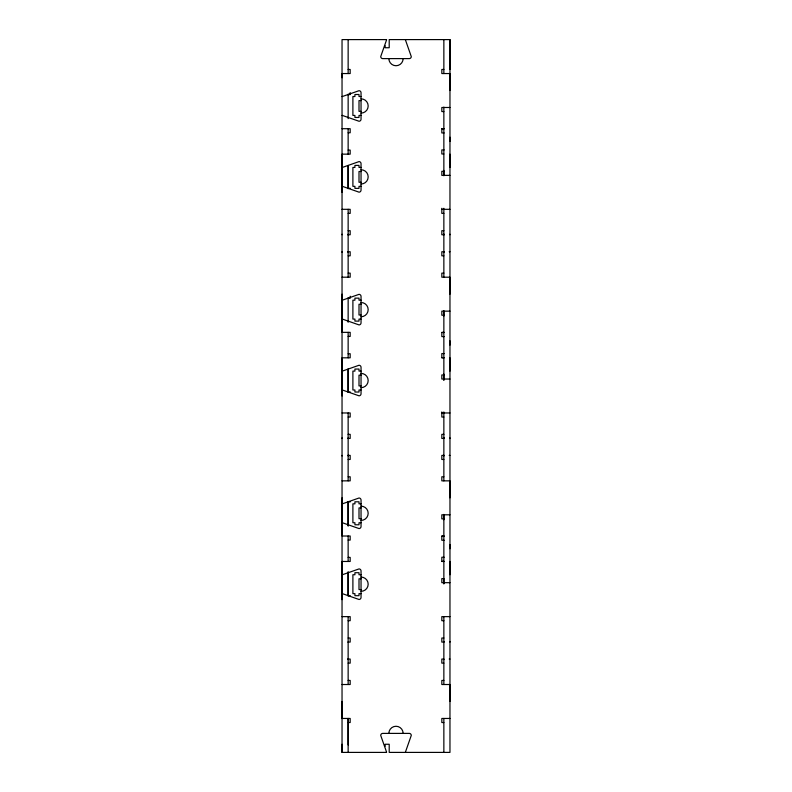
<?xml version="1.0" encoding="UTF-8"?>
<svg xmlns="http://www.w3.org/2000/svg" width="792" height="792" viewBox="0 0 792 792"><rect width="100%" height="100%" fill="white"/><g stroke="black" fill="none" stroke-linecap="round" stroke-linejoin="round"><path stroke-width="1.19" d="M405.454 752.4A2.039 2.039 0 0 1 405.534 751.816L411.276 735.431A2.039 2.039 0 0 0 409.236 733.392L382.764 733.392A2.039 2.039 0 0 0 380.724 735.431L386.466 751.816A2.039 2.039 0 0 1 386.546 752.4L342.035 752.4L342.035 701.484M342.035 599.653L342.035 561.469L350.173 561.469L350.173 557.4L348.143 557.4M342.035 497.831L342.035 536.016L350.173 536.016L350.173 540.085L348.143 540.085M342.035 455.964L342.035 455.4M342.035 396L342.035 357.816L350.173 357.816L350.173 353.737L348.143 353.737M342.035 294.169L342.035 332.353L350.173 332.353L350.173 336.432L348.143 336.432M342.035 252.302L342.035 251.747M342.035 192.347L342.035 154.153L350.173 154.153L350.173 150.084L348.143 150.084M342.035 77.784L342.035 73.547L350.173 73.547L350.173 69.468L348.143 69.468M348.143 752.4L348.143 718.453L348.143 744.935M348.143 659.617L348.143 659.053M348.143 572.755L348.143 595.584L350.173 595.584M348.143 525.938L348.143 501.9L350.173 501.9M348.143 455.964L348.143 455.4M348.143 252.302L348.143 251.747M348.143 165.439L348.143 188.268L350.173 188.268M443.857 638.015L441.827 638.015L441.827 642.084L443.857 642.084L443.857 641.52M443.857 583.823L443.857 578.942M443.857 519.76L443.857 514.889M443.857 437.867L443.857 438.431A1.525 1.525 0 0 1 443.965 437.867M443.857 380.16L443.857 374.072M443.857 316.097L443.857 311.226M443.857 234.214L443.857 234.769A1.525 1.525 0 0 1 443.965 234.204M443.857 175.289L443.857 170.409M449.965 701.484L449.965 684.516L441.827 684.516L441.827 680.437L443.857 680.437M449.965 642.084L449.965 641.52M449.965 574.744L449.965 561.469M449.965 548.747L449.965 544.5M449.965 497.831L449.965 480.853L441.827 480.853L441.827 476.784L443.857 476.784M449.965 438.431L449.965 437.867M449.965 371.092L449.965 357.816M449.965 345.084L449.965 340.847M449.965 294.169L449.965 277.2L441.827 277.2L441.827 273.131L443.857 273.131M449.965 234.769L449.965 234.214M449.965 167.429L449.965 154.153M449.965 141.431L449.965 137.184M449.965 90.516L449.965 73.547L441.827 73.547L441.827 69.468L443.857 69.468M449.965 69.468L449.965 39.6L389.209 39.6L389.209 47.748L385.14 47.748L385.14 45.708M348.143 94.585L350.173 94.585L350.173 92.555M361.043 96.525L359.004 96.525L359.004 94.486L354.925 94.486L354.925 96.525L352.895 96.525L352.895 115.424L354.925 115.424L354.925 117.464L359.004 117.464L359.004 115.424L361.043 115.424M361.043 100.594L359.004 100.594L359.004 111.355L361.043 111.355M449.965 107.484L441.827 107.484L441.827 111.563L443.857 111.563M342.035 128.7L350.173 128.7L350.173 132.769L348.143 132.769M441.827 128.7L444.154 128.7M443.857 128.868L441.827 128.868L441.827 132.947L444.154 132.947M444.154 149.916L441.827 149.916L441.827 153.985L443.857 153.985M361.043 167.429L359.004 167.429L359.004 165.389L354.925 165.389L354.925 167.429L352.895 167.429L352.895 186.338L354.925 186.338L354.925 188.377L359.004 188.377L359.004 186.338L361.043 186.338M443.857 171.3L441.827 171.3L441.827 175.369L449.965 175.369M361.043 171.508L359.004 171.508L359.004 182.259L361.043 182.259M342.035 209.316L350.173 209.316L350.173 213.385L348.143 213.385M441.827 209.316L449.965 209.316M443.857 213.385L441.827 213.385L441.827 208.296M348.143 230.7L350.173 230.7L350.173 234.769L347.846 234.769M443.857 230.7L441.827 230.7L441.827 234.769L444.154 234.769M347.777 251.747L350.173 251.747L350.173 255.816L348.143 255.816M444.154 251.747L441.827 251.747L441.827 255.816L443.857 255.816M449.203 251.747L449.965 251.747M348.143 273.131L350.173 273.131L350.173 277.2L342.035 277.2M348.143 298.247L350.173 298.247L350.173 296.208M361.043 300.178L359.004 300.178L359.004 298.138L354.925 298.138L354.925 300.178L352.895 300.178L352.895 319.087L354.925 319.087L354.925 321.116L359.004 321.116L359.004 319.087L361.043 319.087M361.043 304.247L359.004 304.247L359.004 315.008L361.043 315.008M449.965 311.147L441.827 311.147L441.827 315.216L443.857 315.216M441.827 332.353L444.154 332.353M443.857 332.531L441.827 332.531L441.827 336.6L444.154 336.6M444.154 353.569L441.827 353.569L441.827 357.647L443.857 357.647M441.827 357.816L444.154 357.816M361.043 371.092L359.004 371.092L359.004 369.052L354.925 369.052L354.925 371.092L352.895 371.092L352.895 389.991L354.925 389.991L354.925 392.03L359.004 392.03L359.004 389.991L361.043 389.991M443.857 374.953L441.827 374.953L441.827 379.031L449.965 379.031M361.043 375.161L359.004 375.161L359.004 385.922L361.043 385.922M350.173 391.931L348.143 391.931L348.143 369.102L348.143 392.347M342.035 412.969L350.173 412.969L350.173 417.047L348.143 417.047M441.827 412.969L449.965 412.969M443.857 417.047L441.827 417.047L441.827 411.949M348.143 434.353L350.173 434.353L350.173 438.431L347.846 438.431M443.857 434.353L441.827 434.353L441.827 438.431L444.154 438.431M347.777 455.4L350.173 455.4L350.173 459.469L348.143 459.469M444.154 455.4L441.827 455.4L441.827 459.469L443.857 459.469M449.203 455.4L449.965 455.4M348.143 476.784L350.173 476.784L350.173 480.853L342.035 480.853M361.043 503.831L359.004 503.831L359.004 501.801L354.925 501.801L354.925 503.831L352.895 503.831L352.895 522.74L354.925 522.74L354.925 524.779L359.004 524.779L359.004 522.74L361.043 522.74M361.043 507.91L359.004 507.91L359.004 518.671L361.043 518.671M449.965 514.8L441.827 514.8L441.827 518.869L443.857 518.869M441.827 536.016L444.154 536.016M443.857 536.184L441.827 536.184L441.827 540.253L444.154 540.253M444.154 557.231L441.827 557.231L441.827 561.3L443.857 561.3M441.827 561.469L444.154 561.469M361.043 574.744L359.004 574.744L359.004 572.705L354.925 572.705L354.925 574.744L352.895 574.744L352.895 593.654L354.925 593.654L354.925 595.683L359.004 595.683L359.004 593.654L361.043 593.654M443.857 578.615L441.827 578.615L441.827 582.684L449.965 582.684M361.043 578.813L359.004 578.813L359.004 589.575L361.043 589.575M342.035 616.631L350.173 616.631L350.173 620.7L348.143 620.7M449.965 616.631L441.827 616.631L441.827 620.7L443.857 620.7M348.143 638.015L350.173 638.015L350.173 642.084L347.846 642.084M347.777 659.053L350.173 659.053L350.173 663.132L348.143 663.132M449.203 659.053L449.965 659.053M443.857 663.132L441.827 663.132L441.827 659.053L443.857 659.053A1.525 1.525 0 0 0 443.965 659.617M348.143 680.437L350.173 680.437L350.173 684.516L342.035 684.516M449.965 718.453L441.827 718.453L441.827 722.532L443.857 722.532M348.143 722.532L350.173 722.532L350.173 718.453L342.035 718.453L342.035 39.6L386.546 39.6A2.039 2.039 0 0 1 386.466 40.184L380.724 56.569A2.039 2.039 0 0 0 382.764 58.608L409.236 58.608A2.039 2.039 0 0 0 411.276 56.569L405.534 40.184A2.039 2.039 0 0 1 405.454 39.6M348.143 234.214L348.143 234.769M348.143 437.867L348.143 438.431M342.035 234.214L342.035 234.769M342.035 437.867L342.035 438.431M449.965 39.6L449.965 752.4L389.209 752.4L389.209 744.252L385.14 744.252L385.14 746.292M443.857 39.6L443.857 73.547M443.857 107.078L443.857 175.784M443.857 208.296L443.857 277.2M443.857 310.731L443.857 380.051M443.857 411.949L443.857 480.853M443.857 514.394L443.857 583.704M443.857 616.631L443.857 684.516M443.857 718.453L443.857 752.4M348.143 39.6L348.143 73.547M348.143 94.169L348.143 118.622M348.143 128.7L348.143 154.153M348.143 165.538L348.143 188.684M348.143 209.316L348.143 277.2M348.143 297.822L348.143 322.275M348.143 332.353L348.143 357.816M348.143 412.969L348.143 480.853M348.143 501.485L348.143 525.848M348.143 536.016L348.143 561.469M348.143 571.636L348.143 596M348.143 616.631L348.143 684.516M342.035 744.252L342.035 752.4M443.965 252.302A1.525 1.525 0 0 1 443.857 251.747M443.965 455.964A1.525 1.525 0 0 1 443.857 455.4M443.857 642.084A1.525 1.525 0 0 1 443.965 641.52M388.872 733.392A7.128 7.128 0 0 1 396 726.264A7.128 7.128 0 0 1 403.128 733.392M342.035 522.74A2.039 2.039 0 0 1 342.609 522.829L359.004 528.561A2.039 2.039 0 0 0 361.043 526.522L361.043 500.049A2.039 2.039 0 0 0 359.004 498.01L342.609 503.752A2.039 2.039 0 0 1 342.035 503.831M342.035 574.744A2.039 2.039 0 0 0 342.609 574.655L359.004 568.923A2.039 2.039 0 0 1 361.043 570.963L361.043 597.435A2.039 2.039 0 0 1 359.004 599.475L342.609 593.733A2.039 2.039 0 0 0 342.035 593.654M361.043 577.071A7.128 7.128 0 0 1 368.171 584.199A7.128 7.128 0 0 1 361.043 591.327M361.043 506.157A7.128 7.128 0 0 1 368.171 513.285A7.128 7.128 0 0 1 361.043 520.413M342.035 319.087A2.039 2.039 0 0 1 342.609 319.166L359.004 324.908A2.039 2.039 0 0 0 361.043 322.869L361.043 296.396A2.039 2.039 0 0 0 359.004 294.357L342.609 300.089A2.039 2.039 0 0 1 342.035 300.178M342.035 371.092A2.039 2.039 0 0 0 342.609 371.002L359.004 365.27A2.039 2.039 0 0 1 361.043 367.3L361.043 393.782A2.039 2.039 0 0 1 359.004 395.812L342.609 390.08A2.039 2.039 0 0 0 342.035 389.991M361.043 373.408A7.128 7.128 0 0 1 368.171 380.536A7.128 7.128 0 0 1 361.043 387.664M361.043 302.504A7.128 7.128 0 0 1 368.171 309.632A7.128 7.128 0 0 1 361.043 316.76M342.035 115.424A2.039 2.039 0 0 1 342.609 115.513L359.004 121.245A2.039 2.039 0 0 0 361.043 119.216L361.043 92.733A2.039 2.039 0 0 0 359.004 90.704L342.609 96.436A2.039 2.039 0 0 1 342.035 96.525M342.035 167.429A2.039 2.039 0 0 0 342.609 167.35L359.004 161.608A2.039 2.039 0 0 1 361.043 163.647L361.043 190.12A2.039 2.039 0 0 1 359.004 192.159L342.609 186.417A2.039 2.039 0 0 0 342.035 186.338M361.043 169.755A7.128 7.128 0 0 1 368.171 176.883A7.128 7.128 0 0 1 361.043 184.011M361.043 98.842A7.128 7.128 0 0 1 368.171 105.97A7.128 7.128 0 0 1 361.043 113.098M403.128 58.608A7.128 7.128 0 0 1 396 65.736A7.128 7.128 0 0 1 388.872 58.608"/></g></svg>
